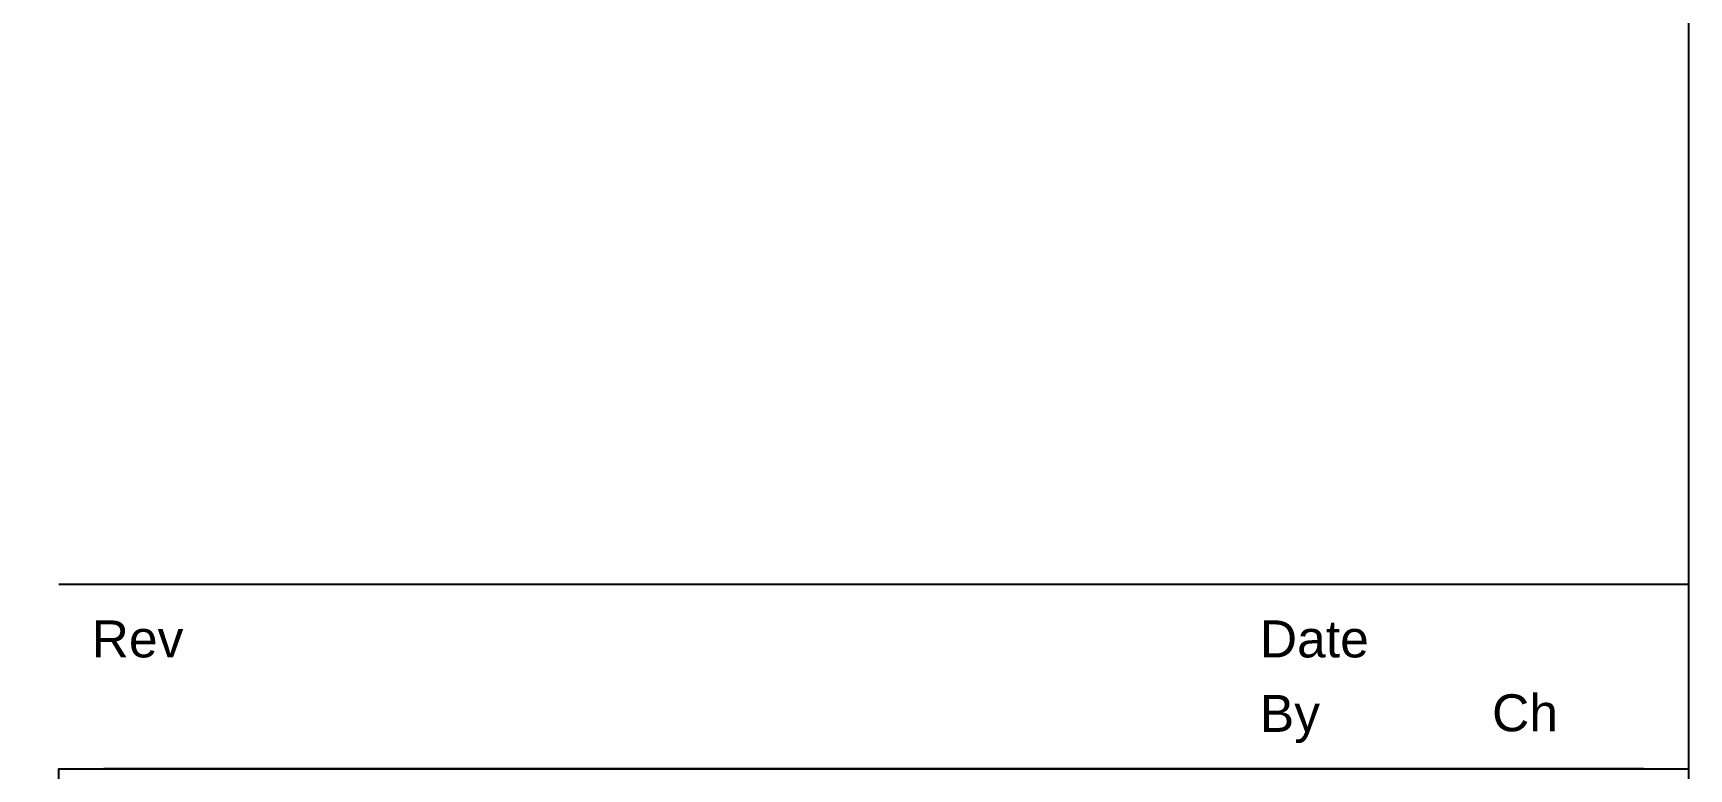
# Paper-space layout 'A3mask (portrait)' of a CAD drawing. Extents: x 0 to 277, y 0 to 394.
# Drawn here: x 187.3 to 276.9, y 58.8 to 98.6 of the extents above; entities that cross this region are included whole.
import ezdxf
from ezdxf.enums import TextEntityAlignment as Align

# ---------------------------------------------------------------- set-up
doc = ezdxf.new("R2010")
doc.units = 0
doc.layers.get('0').update_dxf_attribs({"linetype": 'CONTINUOUS'})
doc.layers.get('Defpoints').update_dxf_attribs({"linetype": 'CONTINUOUS'})
doc.layers.add('JPP_Mask', color=7, linetype='CONTINUOUS')
doc.styles.add('JPP', font='arial.ttf')

# ---------------------------------------------------------------- blocks, each defined once
blk = doc.blocks.new('A3mask (portrait)')
at = {"color": 154, "true_color": 0x004a91}
blk.add_line((274.4, 58.8), (191.1, 58.8), dxfattribs=at)
at = {"layer": 'Defpoints'}
blk.add_lwpolyline([(276.85, 0), (276.85, 394.45), (0, 394.45), (0, 0)], close=True, dxfattribs=at)
blk.add_lwpolyline([(188.65, 0), (188.65, 58.8), (276.85, 58.8)], dxfattribs=at)
at = {"color": 7, "style": 'JPP'}
for tag, p in [('Client', (244.02, 56.35)), ('Project1', (244.02, 44.1)), ('Project2', (244.02, 40.425)), ('Project3', (244.02, 36.75)), ('Title1', (244.02, 28.175)), ('Title2', (244.02, 24.5)), ('Title3', (244.02, 20.825)), ('Status', (191.1, 3.675))]:
    blk.add_attdef(tag, text='', height=1.7, dxfattribs=at).set_placement(p, align=Align.MIDDLE_LEFT)
at = {"color": 2, "style": 'JPP'}
for tag, p in [('Scale', (204.575, 12.25)), ('Drawn', (226.625, 12.25)), ('Checked', (248.675, 12.25)), ('Date', (270.725, 12.25))]:
    blk.add_attdef(tag, text='', height=1, dxfattribs=at).set_placement(p, align=Align.MIDDLE_CENTER)
at = {"color": 6, "style": 'JPP'}
for tag, p in [('Ref', (235.2, 3.675)), ('DrgNo.', (255.78, 3.675))]:
    blk.add_attdef(tag, text='', height=2, dxfattribs=at).set_placement(p, align=Align.MIDDLE_LEFT)
blk.add_attdef('Rev', text='', height=2, dxfattribs=at).set_placement((272.575, 3.675), align=Align.MIDDLE_CENTER)
blk = doc.blocks.new('A3revisionblock')
at = {"layer": 'Defpoints'}
for p, q in [((0, 10), (88.2, 10)), ((0, 0), (88.2, 0))]:
    blk.add_line(p, q, dxfattribs=at)
at = {"color": 2, "style": 'JPP'}
for s, p in [('Rev', (1.78, 6.033)), ('Date', (64.984, 6.033)), ('By', (64.984, 2)), ('Ch', (77.55, 2.034))]:
    blk.add_text(s, height=2, dxfattribs=at).set_placement(p)
at = {"color": 2, "style": 'JPP', "flags": 8}
for tag, p in [('RevLetter', (7.525, 6)), ('RevNote_001', (12.739, 5.999)), ('RevDate', (72.225, 6)), ('RevBy', (69.214, 2)), ('RevChecked', (81.78, 2.034))]:
    blk.add_attdef(tag, p, '', height=2, dxfattribs=at)

psp = doc.layouts.new('A3mask (portrait)')

# ---------------------------------------------------------------- block references
psp.add_blockref('A3revisionblock', (188.65, 58.8))
at = {"layer": 'JPP_Mask'}
psp.add_blockref('A3mask (portrait)', (0, 0), dxfattribs=at)

doc.saveas('drawing.dxf')
